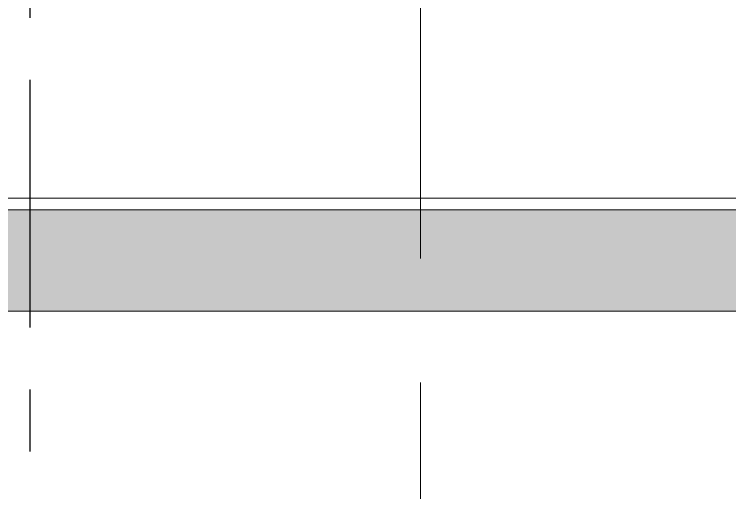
# Model space of a CAD drawing. Header units: metres. Extents: x -201 to 705, y -63 to 42.
# Drawn here: x -180.2 to -171.04, y 1.38 to 7.5 of the extents above; entities that cross this region are included whole.
import ezdxf

# ---------------------------------------------------------------- set-up
doc = ezdxf.new("R2010")
doc.units = ezdxf.units.M
doc.linetypes.add('Grid Line', pattern=[11.1125, 6.35, -1.5875, 1.5875, -1.5875])
doc.linetypes.add('Grid Line 1_4_', pattern=[5.55625, 3.175, -0.79375, 0.79375, -0.79375])
for name, color, linetype, lineweight in [('A-----NPP', 7, 'Continuous', 9), ('A_GRID', 7, 'Continuous', 9), ('A_HATCH', 7, 'Continuous', 9), ('A_WALL', 7, 'Continuous', 9)]:
    doc.layers.add(name, color=color, linetype=linetype, lineweight=lineweight)

# ---------------------------------------------------------------- blocks, each defined once
blk = doc.blocks.new('IC-TKN-M7-S22-000-10-A1-32-K-T-6C-200_rvt-1-_1_13_4_13_ PERON KATI _FFL__ANAHTAR PLAN')
at = {"layer": 'A_HATCH', "true_color": 0x787878}
h = blk.add_hatch(dxfattribs=at)
h.set_pattern_fill('FP_3', color=8, style=0, pattern_type=2)
h.set_pattern_definition([(45, (0, 0), (-0.442274, 0.442274), []), (45, (0.4423, 0), (-0.442274, 0.442274), [0.31274, -0.15637])])
h.paths.add_polyline_path([(-125.85, 3.7), (-125.85, 5), (-185.2, 5), (-185.2, 3.7), (-145.8877, 3.7)])
at = {"layer": 'A-----NPP'}
blk.add_line((-125.7949, 5.15), (-186.55, 5.15), dxfattribs=at)
at = {"layer": 'A_WALL', "lineweight": 18}
for p, q in [((-125.85, 5), (-185.2, 5)), ((-185.2, 3.7), (-125.85, 3.7))]:
    blk.add_line(p, q, dxfattribs=at)

msp = doc.modelspace()

# ---------------------------------------------------------------- linework, layer by layer
at = {"layer": 'A_GRID', "color": 21, "linetype": 'Grid Line 1_4_', "lineweight": 25, "true_color": 0xffaaaa}
msp.add_line((-180, 28.8914), (-180, -41.0864), dxfattribs=at)
at = {"layer": 'A_GRID', "color": 253, "linetype": 'Grid Line', "true_color": 0xaaaaaa}
for p, q in [((-175, -28.9632), (-175, 13.6518)), ((30.1968, 3.7), (-195.7866, 3.7))]:
    msp.add_line(p, q, dxfattribs=at)

# ---------------------------------------------------------------- block references
at = {"lineweight": 5}
msp.add_blockref('IC-TKN-M7-S22-000-10-A1-32-K-T-6C-200_rvt-1-_1_13_4_13_ PERON KATI _FFL__ANAHTAR PLAN', (0, 0), dxfattribs=at)

doc.saveas('drawing.dxf')
